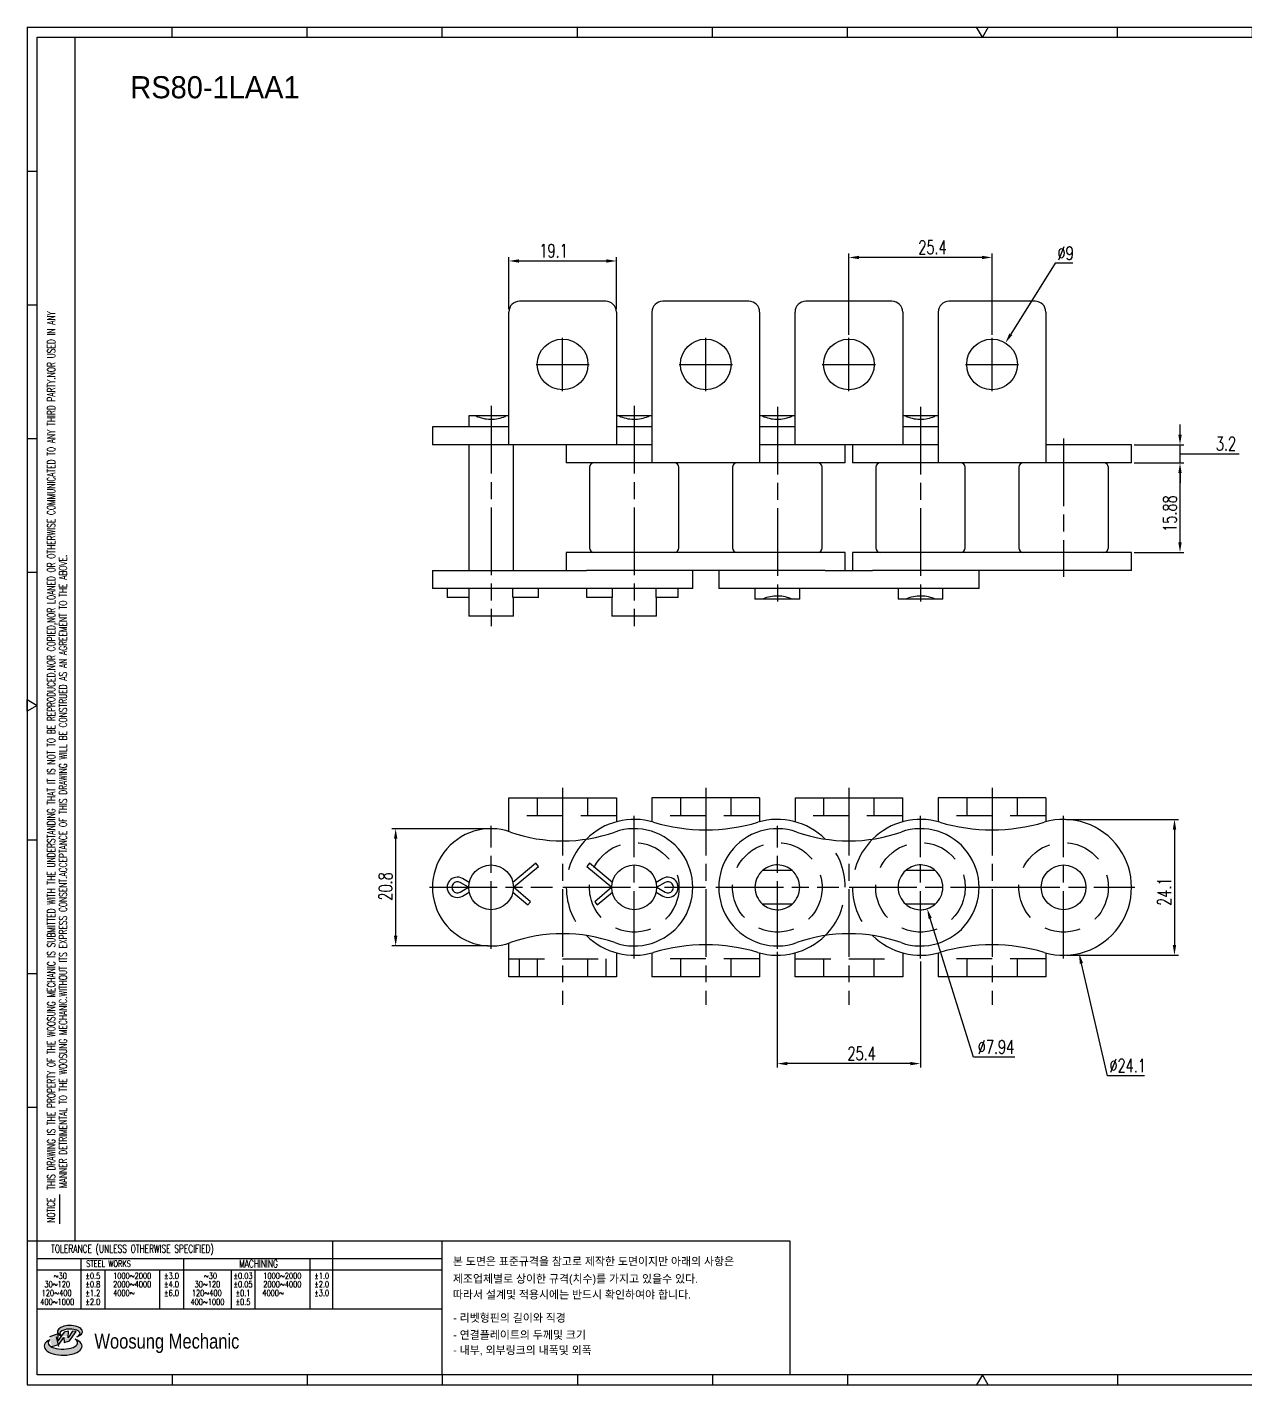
# Model space of a CAD drawing. Header units: millimetres. Extents: x 1499 to 1838, y 1925 to 2166.
# Drawn here: x 1499.1 to 1715.4, y 1924.8 to 2165.6 of the extents above; entities that cross this region are included whole.
import ezdxf
from ezdxf.enums import TextEntityAlignment as Align

# ---------------------------------------------------------------- set-up
doc = ezdxf.new("R2010")
doc.units = ezdxf.units.MM
doc.linetypes.add('AM_ISO08W050', pattern=[18, 12, -1.5, 3, -1.5])
doc.linetypes.add('HIDDEN', pattern=[9.525, 6.35, -3.175])
doc.layers.add('CL1', color=4, linetype='AM_ISO08W050', lineweight=25)
for name, color, linetype in [('HID-02', 1, 'HIDDEN'), ('S-DIM', 7, 'Continuous'), ('TITLE', 7, 'Continuous'), ('도면레이아웃', 7, 'Continuous')]:
    doc.layers.add(name, color=color, linetype=linetype)
doc.styles.add('HAN', font='ROMANS.shx', dxfattribs={"width": 0.7, "bigfont": 'whgtxt.shx'})
doc.styles.add('HKD_ST2', font='romans.shx', dxfattribs={"width": 0.7, "height": 4, "bigfont": '@extfont2.shx'})
doc.styles.add('HSG', font='SIMPLEX.shx', dxfattribs={"width": 0.7, "bigfont": 'HSG.shx'})
doc.styles.add('MtXpl_', font='Gulim.ttf')
doc.styles.add('SLDTEXTSTYLE4', font='arial.ttf', dxfattribs={"width": 0.8})
doc.styles.get("Standard").update_dxf_attribs({"font": 'arial.ttf'})
doc.dimstyles.new('APP1.0', dxfattribs={"dimtxt": 2.4, "dimasz": 1.8, "dimexe": 0.7, "dimexo": 0.5, "dimgap": 0.6, "dimtad": 1, "dimtoh": 1, "dimrnd": 0.01, "dimzin": 9, "dimdsep": 46, "dimtxsty": 'HSG', "dimcen": 0, "dimclrd": 1, "dimclre": 1, "dimclrt": 256, "dimazin": 2, "dimtp": 1, "dimtm": 1, "dimtfac": 0.5, "dimtofl": 0, "dimtmove": 0, "dimatfit": 3, "dimfxl": 0, "dimtvp": 1, "dimtolj": 2, "dimlwd": -1, "dimlwe": -1, "dimarcsym": 0})

# ---------------------------------------------------------------- blocks, each defined once
blk = doc.blocks.new('REFGZDFG')
at = {"layer": '도면레이아웃'}
h = blk.add_hatch(color=10, dxfattribs=at)
h.paths.add_polyline_path([(-2.958, 54.547), (-2.947, 54.321), (-2.705, 54.394), (-2.41, 54.81), (-2.567, 54.836), (-2.76, 54.536), (-2.746, 54.828), (-2.954, 54.792), (-3.228, 54.401), (-3.224, 54.712), (-3.603, 54.58), (-3.509, 54.142), (-3.18, 54.233)])
edge = h.paths.add_edge_path()
edge.add_ellipse((-2.688, 54.809), major_axis=(-0.568, 0), ratio=0.487785, start_angle=122.36065, end_angle=403.39574)
edge.add_line((-3.1, 54.619), (-3.092, 54.637))
edge.add_ellipse((-2.685, 54.726), major_axis=(-0.454, 0), ratio=0.444396, start_angle=131.58977, end_angle=386.19408, ccw=False)
edge = h.paths.add_edge_path()
edge.add_ellipse((-2.992, 54.158), major_axis=(-0.851, 0), ratio=0.480113, start_angle=314.67633, end_angle=590.85213)
edge.add_ellipse((-3.004, 54.312), major_axis=(-0.666, 0), ratio=0.43311, start_angle=331.7024, end_angle=574.42495, ccw=False)
at = {"color": 140}
for p, q in [((-4.614, 113.51), (81.404, 113.51)), ((-4.614, 113.51), (-4.614, 52.416)), ((56.632, 113.054), (56.632, 111.501)), ((62.43, 113.054), (62.43, 111.501)), ((69.046, 113.054), (69.046, 111.501)), ((81.404, 113.51), (81.404, 52.416)), ((80.948, 111.501), (56.632, 111.501)), ((56.632, 111.501), (80.948, 111.501)), ((80.948, 111.501), (80.948, 100.888)), ((68.846, 63.974), (68.846, 65.02)), ((68.846, 65.02), (74.432, 65.02)), ((74.432, 65.02), (74.432, 63.974)), ((75.222, 63.974), (75.222, 65.02)), ((75.222, 65.02), (80.808, 65.02)), ((80.808, 65.02), (80.808, 63.974)), ((68.724, 58.21), (68.724, 63.547)), ((80.948, 63.547), (68.724, 63.547)), ((74.432, 63.974), (68.846, 63.974)), ((74.618, 63.547), (74.618, 61.768)), ((80.808, 63.974), (75.222, 63.974)), ((76.99, 63.547), (76.99, 61.768)), ((80.948, 58.21), (80.948, 63.547)), ((80.948, 61.768), (68.724, 61.768)), ((80.948, 59.989), (68.724, 59.989)), ((68.724, 58.21), (68.724, 52.872)), ((80.948, 58.21), (68.724, 58.21)), ((80.948, 52.872), (80.948, 58.21)), ((80.948, 56.43), (68.724, 56.43)), ((80.948, 54.651), (68.724, 54.651)), ((71.393, 52.872), (71.393, 54.651)), ((74.062, 52.872), (74.062, 54.651)), ((76.731, 52.872), (76.731, 54.651)), ((68.724, 52.872), (80.948, 52.872)), ((-4.614, 52.416), (81.404, 52.416))]:
    blk.add_line(p, q, dxfattribs=at)
at = {"color": 2}
for p, q in [((-2.45, 58.89), (-2.45, 113.054)), ((-4.158, 58.89), (14.079, 58.89)), ((9.14, 58.89), (9.14, 55.84)), ((14.079, 52.872), (14.079, 58.89)), ((-4.158, 58.099), (14.079, 58.099)), ((-2.192, 58.099), (-2.192, 55.84)), ((2.422, 58.113), (2.422, 55.84)), ((8.11, 58.099), (8.11, 55.84)), ((-4.158, 57.59), (14.079, 57.59)), ((-1.119, 57.59), (-1.119, 55.84)), ((1.349, 57.59), (1.349, 55.84)), ((4.569, 57.59), (4.569, 55.84)), ((5.642, 57.604), (5.642, 55.84)), ((-4.158, 55.84), (14.079, 55.84))]:
    blk.add_line(p, q, dxfattribs=at)
for p, q in [((14.079, 113.054), (14.079, 113.51)), ((20.158, 113.054), (20.158, 113.51)), ((26.237, 113.054), (26.237, 113.51)), ((32.316, 113.054), (32.316, 113.51)), ((44.474, 113.054), (44.474, 113.51)), ((50.553, 113.054), (50.553, 113.51)), ((56.632, 113.054), (56.632, 113.51)), ((62.711, 113.054), (62.711, 113.51)), ((68.79, 113.054), (68.79, 113.51)), ((74.869, 113.054), (74.869, 113.51)), ((-4.614, 107.036), (-4.158, 107.036)), ((80.948, 107.036), (81.404, 107.036)), ((-4.614, 101.018), (-4.158, 101.018)), ((80.948, 101.018), (81.404, 101.018)), ((-4.614, 95), (-4.158, 95)), ((80.948, 95), (81.404, 95)), ((-4.614, 88.981), (-4.158, 88.981)), ((80.948, 88.981), (81.404, 88.981)), ((-4.614, 76.945), (-4.158, 76.945)), ((80.948, 76.945), (81.404, 76.945)), ((-4.614, 70.927), (-4.158, 70.927)), ((80.948, 70.927), (81.404, 70.927)), ((-4.614, 64.908), (-4.158, 64.908)), ((80.948, 64.908), (81.404, 64.908)), ((-3.136, 59.666), (-3.136, 60.983)), ((-4.614, 58.89), (-4.158, 58.89)), ((80.948, 58.89), (81.404, 58.89)), ((1.921, 52.872), (1.921, 52.416)), ((8, 52.872), (8, 52.416)), ((14.079, 52.872), (14.079, 52.416)), ((20.158, 52.872), (20.158, 52.416)), ((26.237, 52.872), (26.237, 52.416)), ((32.316, 52.872), (32.316, 52.416)), ((62.711, 52.872), (62.711, 52.416)), ((68.79, 52.872), (68.79, 52.416)), ((74.869, 52.872), (74.869, 52.416))]:
    blk.add_line(p, q)
at = {"color": 140}
for points in [[(-4.158, 113.054), (80.948, 113.054), (80.948, 52.872), (-4.158, 52.872)], [(14.079, 58.89), (29.726, 58.89), (29.726, 52.872), (14.079, 52.872)]]:
    blk.add_lwpolyline(points, close=True, dxfattribs=at)
for points in [[(38.395, 113.054), (38.132, 113.51), (38.658, 113.51)], [(-4.158, 82.989), (-4.614, 82.726), (-4.614, 83.252)], [(80.948, 82.989), (81.404, 82.726), (81.404, 83.252)], [(38.395, 52.872), (38.132, 52.416), (38.658, 52.416)]]:
    blk.add_lwpolyline(points, close=True)
at = {"layer": '도면레이아웃'}
for p, q in [((-3.224, 54.712), (-3.603, 54.58)), ((-3.3, 54.58), (-3.207, 54.142)), ((-3.3, 54.58), (-3.3, 54.58)), ((-2.954, 54.792), (-3.228, 54.401)), ((-3.228, 54.401), (-3.224, 54.712)), ((-3.18, 54.233), (-2.958, 54.547)), ((-3.092, 54.637), (-3.1, 54.619)), ((-2.958, 54.547), (-2.947, 54.321)), ((-2.746, 54.828), (-2.954, 54.792)), ((-2.947, 54.321), (-2.705, 54.394)), ((-2.567, 54.836), (-2.76, 54.536)), ((-2.76, 54.536), (-2.746, 54.828)), ((-2.705, 54.394), (-2.41, 54.81)), ((-2.41, 54.81), (-2.567, 54.836)), ((-3.509, 54.142), (-3.18, 54.233))]:
    blk.add_line(p, q, dxfattribs=at)
for centre, major_axis, ratio, start_param, end_param in [((-2.688, 54.809), (-0.568, 0), 0.487785, 2.135596, 7.040584), ((-2.992, 54.158), (-0.851, 0), 0.480113, 5.492138, 10.312315), ((-3.004, 54.312), (-0.666, 0), 0.43311, 5.789299, 10.025607), ((-2.685, 54.726), (-0.454, 0), 0.444396, 2.296675, 6.740358)]:
    blk.add_ellipse(centre, major_axis=major_axis, ratio=ratio, start_param=start_param, end_param=end_param, dxfattribs=at)
for s, height, style, width, p in [('REVISION', 0.6231, 'HAN', 0.8, (58.077, 111.949)), ('-', 0.623, 'HAN', 0.8, (63.455, 111.949)), ('-', 0.623, 'HAN', 0.8, (69.94, 111.949)), ("Q'TY : ", 0.5094, 'HKD_ST2', 0.7, (69.284, 64.287)), ('1', 0.509, 'HKD_ST2', 0.7, (71.66, 64.311)), ('EA', 0.5094, 'HKD_ST2', 0.7, (73.277, 64.287)), ('WEIGHT : ', 0.5094, 'HKD_ST2', 0.7, (75.501, 64.323)), ('-', 0.623, 'HAN', 0.8, (69.468, 62.037)), ('-', 0.623, 'HAN', 0.8, (75.114, 62.037)), ('-', 0.623, 'HAN', 0.8, (77.618, 62.037)), ('-', 0.623, 'HAN', 0.8, (73.209, 58.664)), ('-', 0.623, 'HAN', 0.8, (70.583, 56.706)), ('-', 0.623, 'HAN', 0.8, (70.645, 54.872)), ('1:1', 0.5094, 'HKD_ST2', 0.7, (75.295, 53.121)), ('-', 0.509, 'HKD_ST2', 0.7, (77.07, 53.109))]:
    blk.add_text(s, height=height, dxfattribs=dict(style=style, width=width)).set_placement(p)
at = {"color": 6, "style": 'HKD_ST2', "width": 0.7}
for s, p in [(' THIS DRAWING IS THE PROPERTY OF THE WOOSUNG MECHANIC IS SUBMITTED WITH THE UNDERSTANDING THAT IT IS NOT TO BE REPRODUCED.NOR COPIED,NOR LOANED OR OTHERWISE COMMUNICATED TO ANY THIRD PARTY.NOR USED IN ANY', (-3.355, 61.029)), ('MANNER DETRIMENTAL TO THE WOOSUNG MECHANIC.WITHOUT ITS EXPRESS CONSENT.ACCEPTANCE OF THIS DRAWING WILL BE CONSTRUED AS AN AGREEMENT TO THE ABOVE.', (-2.82, 61.276))]:
    blk.add_text(s, height=0.350152, rotation=90, dxfattribs=at).set_placement(p)
at = {"style": 'HKD_ST2', "width": 0.7}
blk.add_text('-', height=0.509, dxfattribs=at).set_placement((79.754, 64.323), align=Align.RIGHT)
at = {"color": 254, "style": 'HKD_ST2', "width": 0.7}
for s, height, p in [('MATERIAL', 0.3918, (68.873, 63.399)), ("QT'Y", 0.3918, (74.766, 63.399)), ('PART NAME', 0.3918, (68.873, 61.608)), ('ASSEMBLED PART No.', 0.39184, (68.873, 59.84)), ('ASSEMBLED UNIT', 0.39184, (68.89, 58.014)), ('MACHINE  NAME', 0.39184, (68.935, 56.282)), ('DESIGNED', 0.3918, (68.873, 54.503)), ('CHECK', 0.3918, (71.541, 54.503)), ('SCALE', 0.3918, (74.337, 54.521)), ('DRAWING DATE', 0.39184, (77.026, 54.509))]:
    blk.add_text(s, height=height, dxfattribs=at).set_placement(p, align=Align.TOP_LEFT)
at = {"style": 'HKD_ST2', "width": 0.7}
blk.add_text('NOTICE', height=0.3502, rotation=90, dxfattribs=at).set_placement((-3.367, 59.71))
blk.add_text('TOLERANCE (UNLESS OTHERWISE SPECIFIED)', height=0.35015, dxfattribs=at).set_placement((0.126, 58.538), align=Align.MIDDLE_CENTER)
at = {"color": 4, "style": 'HKD_ST2', "width": 0.7}
for s, height, p in [('MACHINING', 0.3502, (5.803, 57.867)), ('%%P0.5', 0.2801, (-1.656, 57.322)), ('STEEL WORKS', 0.28012, (-0.948, 57.865)), ('%%P3.0', 0.2801, (1.886, 57.322)), ('%%P0.03', 0.2801, (5.105, 57.322)), ('%%P1.0', 0.2801, (8.647, 57.322)), ('%%P0.8', 0.2801, (-1.656, 56.945)), ('%%P4.0', 0.2801, (1.886, 56.945)), ('%%P0.05', 0.2801, (5.105, 56.945)), ('%%P2.0', 0.2801, (8.647, 56.945)), ('%%P1.2', 0.2801, (-1.656, 56.551)), ('%%P2.0', 0.2801, (-1.656, 56.149)), ('%%P6.0', 0.2801, (1.886, 56.551)), ('%%P0.1', 0.2801, (5.105, 56.551)), ('%%P0.5', 0.2801, (5.105, 56.149)), ('%%P3.0', 0.2801, (8.647, 56.551))]:
    blk.add_text(s, height=height, dxfattribs=at).set_placement(p, align=Align.MIDDLE)
at = {"color": 140, "style": 'MtXpl_'}
for s, p in [('본 도면은 표준규격을 참고로 제작한 도면이지만 아래의 사항은', (14.554, 57.794)), ('제조업체별로 상이한 규격(치수)를 가지고 있을수 있다.', (14.554, 57.01)), ('따라서 설계및 적용시에는 반드시 확인하여야 합니다.', (14.554, 56.297)), ('- 리벳형핀의 길이와 직경', (14.574, 55.252)), ('- 연결플레이트의 두께및 크기', (14.574, 54.485)), ('- 내부, 외부링크의 내폭및 외폭', (14.574, 53.798))]:
    blk.add_text(s, height=0.36, dxfattribs=at).set_placement(p)
at = {"color": 4, "style": 'HKD_ST2', "width": 0.7}
for s, height, p in [('%%12630', 0.2801, (-3.124, 57.322)), ('1000%%1262000', 0.28012, (0.115, 57.322)), ('%%12630', 0.2801, (3.637, 57.322)), ('1000%%1262000', 0.28012, (6.876, 57.322)), ('30%%126120', 0.2801, (-3.259, 56.945)), ('2000%%1264000', 0.28012, (0.115, 56.945)), ('30%%126120', 0.2801, (3.502, 56.945)), ('2000%%1264000', 0.28012, (6.876, 56.945)), ('400%%1261000', 0.28012, (-3.259, 56.149)), ('120%%126400', 0.28012, (-3.287, 56.551)), ('4000%%126', 0.2801, (-0.256, 56.551)), ('400%%1261000', 0.28012, (3.502, 56.149)), ('120%%126400', 0.28012, (3.474, 56.551)), ('4000%%126', 0.2801, (6.462, 56.551))]:
    blk.add_text(s, height=height, dxfattribs=at).set_placement(p, align=Align.MIDDLE_CENTER)
at = {"color": 1, "style": 'SLDTEXTSTYLE4', "width": 0.8}
blk.add_text('Woosung Mechanic', height=0.66493, dxfattribs=at).set_placement((-1.585, 54.047))
at = {"layer": 'TITLE', "width": 0.8}
blk.add_text('Kg', height=0.4067, dxfattribs=at).set_placement((79.963, 64.323))
blk = doc.blocks.new('*D4')
at = {"layer": 'Defpoints', "color": 0, "transparency": 16777216}
for p in [(1695.07, 2088.28), (1703.68, 2088.28), (1695.07, 2072.4)]:
    blk.add_point(p, dxfattribs=at)
at = {"layer": 'S-DIM', "color": 1, "transparency": 16777216}
for p, q in [((1695.57, 2088.28), (1704.38, 2088.28)), ((1703.68, 2074.2), (1703.68, 2086.48)), ((1695.57, 2072.4), (1704.38, 2072.4))]:
    blk.add_line(p, q, dxfattribs=at)
for points in [[(1703.38, 2086.48), (1703.98, 2086.48), (1703.68, 2088.28)], [(1703.38, 2074.2), (1703.98, 2074.2), (1703.68, 2072.4)]]:
    blk.add_solid(points, dxfattribs=at)
at = {"layer": 'S-DIM', "transparency": 16777216, "insert": (1701.88, 2079.28), "char_height": 2.4, "attachment_point": 5, "rotation": 90, "style": 'HSG'}
blk.add_mtext('\\A2;15.88', dxfattribs=at)
blk = doc.blocks.new('*D5')
at = {"layer": 'Defpoints', "color": 0, "transparency": 16777216}
for p in [(1695.07, 2091.48), (1703.68, 2091.48), (1695.07, 2088.28)]:
    blk.add_point(p, dxfattribs=at)
at = {"layer": 'S-DIM', "color": 1, "transparency": 16777216}
for p, q in [((1703.68, 2093.28), (1703.68, 2095.08)), ((1695.57, 2091.48), (1704.38, 2091.48)), ((1703.68, 2088.28), (1703.68, 2091.48)), ((1695.57, 2088.28), (1704.38, 2088.28)), ((1703.68, 2089.88), (1709.48, 2089.88)), ((1709.48, 2089.88), (1714.2, 2089.88)), ((1703.68, 2086.48), (1703.68, 2084.68))]:
    blk.add_line(p, q, dxfattribs=at)
for points in [[(1703.38, 2093.28), (1703.98, 2093.28), (1703.68, 2091.48)], [(1703.38, 2086.48), (1703.98, 2086.48), (1703.68, 2088.28)]]:
    blk.add_solid(points, dxfattribs=at)
at = {"layer": 'S-DIM', "transparency": 16777216, "insert": (1711.84, 2091.68), "char_height": 2.4, "attachment_point": 5, "style": 'HSG'}
blk.add_mtext('\\A2;3.2', dxfattribs=at)
blk = doc.blocks.new('*D6')
at = {"layer": 'Defpoints', "color": 0, "transparency": 16777216}
for p in [(1672.7, 2109.56), (1667.94, 2101.93)]:
    blk.add_point(p, dxfattribs=at)
at = {"layer": 'S-DIM', "color": 1, "transparency": 16777216}
for p, q in [((1681.5, 2123.67), (1673.66, 2111.09)), ((1684.66, 2123.67), (1681.5, 2123.67))]:
    blk.add_line(p, q, dxfattribs=at)
blk.add_solid([(1673.4, 2111.25), (1673.91, 2110.93), (1672.7, 2109.56)], dxfattribs=at)
at = {"layer": 'S-DIM', "transparency": 16777216, "insert": (1683.38, 2125.47), "char_height": 2.4, "attachment_point": 5, "style": 'HSG'}
blk.add_mtext('\\A2;∅9', dxfattribs=at)
blk = doc.blocks.new('*D7')
at = {"layer": 'Defpoints', "color": 0, "transparency": 16777216}
for p in [(1644.92, 2124.71), (1644.92, 2110.47), (1670.32, 2110.47)]:
    blk.add_point(p, dxfattribs=at)
at = {"layer": 'S-DIM', "color": 1, "transparency": 16777216}
for p, q in [((1644.92, 2110.97), (1644.92, 2125.41)), ((1668.52, 2124.71), (1646.72, 2124.71)), ((1670.32, 2110.97), (1670.32, 2125.41))]:
    blk.add_line(p, q, dxfattribs=at)
for points in [[(1646.72, 2125.01), (1646.72, 2124.41), (1644.92, 2124.71)], [(1668.52, 2125.01), (1668.52, 2124.41), (1670.32, 2124.71)]]:
    blk.add_solid(points, dxfattribs=at)
at = {"layer": 'S-DIM', "transparency": 16777216, "insert": (1659.76, 2126.51), "char_height": 2.4, "attachment_point": 5, "style": 'HSG'}
blk.add_mtext('\\A2;25.4', dxfattribs=at)
blk = doc.blocks.new('*D8')
at = {"layer": 'Defpoints', "color": 0, "transparency": 16777216}
for p in [(1603.67, 2124.09), (1584.57, 2115.03), (1603.67, 2115.03)]:
    blk.add_point(p, dxfattribs=at)
at = {"layer": 'S-DIM', "color": 1, "transparency": 16777216}
for p, q in [((1584.57, 2115.53), (1584.57, 2124.79)), ((1586.37, 2124.09), (1601.87, 2124.09)), ((1603.67, 2115.53), (1603.67, 2124.79))]:
    blk.add_line(p, q, dxfattribs=at)
for points in [[(1586.37, 2124.39), (1586.37, 2123.79), (1584.57, 2124.09)], [(1601.87, 2124.39), (1601.87, 2123.79), (1603.67, 2124.09)]]:
    blk.add_solid(points, dxfattribs=at)
at = {"layer": 'S-DIM', "transparency": 16777216, "insert": (1592.51, 2125.89), "char_height": 2.4, "attachment_point": 5, "style": 'HSG'}
blk.add_mtext('\\A2;19.1', dxfattribs=at)
blk = doc.blocks.new('*D14')
at = {"layer": 'Defpoints', "color": 0, "transparency": 16777216}
for p in [(1656.43, 2016.78), (1658.81, 2009.21)]:
    blk.add_point(p, dxfattribs=at)
at = {"layer": 'S-DIM', "color": 1, "transparency": 16777216}
for p, q in [((1667.06, 1982.89), (1659.35, 2007.49)), ((1674.38, 1982.89), (1667.06, 1982.89))]:
    blk.add_line(p, q, dxfattribs=at)
blk.add_arc((1657.62, 2013), 3.97, 277.3057, 304.1935, dxfattribs=at)
blk.add_solid([(1659.63, 2007.58), (1659.06, 2007.4), (1658.81, 2009.21)], dxfattribs=at)
at = {"layer": 'S-DIM', "transparency": 16777216, "insert": (1671.02, 1984.69), "char_height": 2.4, "attachment_point": 5, "style": 'HSG'}
blk.add_mtext('\\A2;∅7.94', dxfattribs=at)
blk = doc.blocks.new('*D15')
at = {"layer": 'Defpoints', "color": 0, "transparency": 16777216}
for p in [(1680.28, 2024.73), (1685.77, 2001.26)]:
    blk.add_point(p, dxfattribs=at)
at = {"layer": 'S-DIM', "color": 1, "transparency": 16777216}
for p, q in [((1690.84, 1979.59), (1686.18, 1999.51)), ((1697.36, 1979.59), (1690.84, 1979.59))]:
    blk.add_line(p, q, dxfattribs=at)
blk.add_solid([(1686.47, 1999.58), (1685.89, 1999.44), (1685.77, 2001.26)], dxfattribs=at)
at = {"layer": 'S-DIM', "transparency": 16777216, "insert": (1694.4, 1981.39), "char_height": 2.4, "attachment_point": 5, "style": 'HSG'}
blk.add_mtext('\\A2;∅24.1', dxfattribs=at)
blk = doc.blocks.new('*D16')
at = {"layer": 'Defpoints', "color": 0, "transparency": 16777216}
for p in [(1683.02, 2025.05), (1683.02, 2000.95), (1702.7, 2000.95)]:
    blk.add_point(p, dxfattribs=at)
at = {"layer": 'S-DIM', "color": 1, "transparency": 16777216}
for p, q in [((1683.52, 2025.05), (1703.4, 2025.05)), ((1702.7, 2023.25), (1702.7, 2002.75)), ((1683.52, 2000.95), (1703.4, 2000.95))]:
    blk.add_line(p, q, dxfattribs=at)
for points in [[(1702.4, 2023.25), (1703, 2023.25), (1702.7, 2025.05)], [(1702.4, 2002.75), (1703, 2002.75), (1702.7, 2000.95)]]:
    blk.add_solid(points, dxfattribs=at)
at = {"layer": 'S-DIM', "transparency": 16777216, "insert": (1700.9, 2012.23), "char_height": 2.4, "attachment_point": 5, "rotation": 90, "style": 'HSG'}
blk.add_mtext('\\A2;24.1', dxfattribs=at)
blk = doc.blocks.new('*D17')
at = {"layer": 'Defpoints', "color": 0, "transparency": 16777216}
for p in [(1581.42, 2023.4), (1564.49, 2002.6), (1581.42, 2002.6)]:
    blk.add_point(p, dxfattribs=at)
at = {"layer": 'S-DIM', "color": 1, "transparency": 16777216}
for p, q in [((1580.92, 2023.4), (1563.79, 2023.4)), ((1564.49, 2021.6), (1564.49, 2004.4)), ((1580.92, 2002.6), (1563.79, 2002.6))]:
    blk.add_line(p, q, dxfattribs=at)
for points in [[(1564.19, 2021.6), (1564.79, 2021.6), (1564.49, 2023.4)], [(1564.19, 2004.4), (1564.79, 2004.4), (1564.49, 2002.6)]]:
    blk.add_solid(points, dxfattribs=at)
at = {"layer": 'S-DIM', "transparency": 16777216, "insert": (1562.69, 2013.16), "char_height": 2.4, "attachment_point": 5, "rotation": 90, "style": 'HSG'}
blk.add_mtext('\\A2;20.8', dxfattribs=at)
blk = doc.blocks.new('*D18')
at = {"layer": 'Defpoints', "color": 0, "transparency": 16777216}
for p in [(1632.22, 2002.08), (1657.62, 2000.34), (1632.22, 1981.73)]:
    blk.add_point(p, dxfattribs=at)
at = {"layer": 'S-DIM', "color": 1, "transparency": 16777216}
for p, q in [((1632.22, 2001.58), (1632.22, 1981.03)), ((1657.62, 1999.84), (1657.62, 1981.03)), ((1655.82, 1981.73), (1634.02, 1981.73))]:
    blk.add_line(p, q, dxfattribs=at)
for points in [[(1634.02, 1982.03), (1634.02, 1981.43), (1632.22, 1981.73)], [(1655.82, 1982.03), (1655.82, 1981.43), (1657.62, 1981.73)]]:
    blk.add_solid(points, dxfattribs=at)
at = {"layer": 'S-DIM', "transparency": 16777216, "insert": (1647.18, 1983.53), "char_height": 2.4, "attachment_point": 5, "style": 'HSG'}
blk.add_mtext('\\A2;25.4', dxfattribs=at)

msp = doc.modelspace()

# ---------------------------------------------------------------- linework, layer by layer
for p, q in [((1524.849, 2163.761), (1524.849, 2165.558)), ((1548.809, 2163.761), (1548.809, 2165.558)), ((1601.762, 2116.944), (1586.482, 2116.944)), ((1627.162, 2116.944), (1611.882, 2116.944)), ((1652.562, 2116.944), (1637.282, 2116.944)), ((1677.962, 2116.944), (1662.682, 2116.944)), ((1584.572, 2091.484), (1584.572, 2115.034)), ((1603.672, 2115.034), (1603.672, 2091.484)), ((1609.972, 2115.034), (1609.972, 2088.284)), ((1629.072, 2115.034), (1629.072, 2088.284)), ((1635.372, 2091.484), (1635.372, 2115.034)), ((1654.472, 2115.034), (1654.472, 2091.484)), ((1660.772, 2115.034), (1660.772, 2088.284)), ((1679.872, 2115.034), (1679.872, 2088.284)), ((1577.452, 2096.594), (1577.452, 2094.684)), ((1584.572, 2096.594), (1577.452, 2096.594)), ((1578.797, 2096.594), (1579.066, 2096.469)), ((1579.066, 2096.469), (1579.353, 2096.357)), ((1579.353, 2096.357), (1579.657, 2096.26)), ((1579.657, 2096.26), (1579.973, 2096.179)), ((1579.973, 2096.179), (1580.301, 2096.114)), ((1580.301, 2096.114), (1580.637, 2096.066)), ((1580.637, 2096.066), (1580.979, 2096.035)), ((1580.979, 2096.035), (1581.325, 2096.022)), ((1581.325, 2096.022), (1581.671, 2096.026)), ((1581.671, 2096.026), (1582.015, 2096.047)), ((1582.015, 2096.047), (1582.355, 2096.085)), ((1582.355, 2096.085), (1582.688, 2096.141)), ((1582.688, 2096.141), (1583.011, 2096.213)), ((1583.011, 2096.213), (1583.322, 2096.301)), ((1583.322, 2096.301), (1583.619, 2096.404)), ((1583.619, 2096.404), (1583.899, 2096.522)), ((1583.899, 2096.522), (1584.048, 2096.594)), ((1609.972, 2096.594), (1603.672, 2096.594)), ((1604.197, 2096.594), (1604.466, 2096.469)), ((1604.466, 2096.469), (1604.753, 2096.357)), ((1604.753, 2096.357), (1605.057, 2096.26)), ((1605.057, 2096.26), (1605.373, 2096.179)), ((1605.373, 2096.179), (1605.701, 2096.114)), ((1605.701, 2096.114), (1606.037, 2096.066)), ((1606.037, 2096.066), (1606.379, 2096.035)), ((1606.379, 2096.035), (1606.725, 2096.022)), ((1606.725, 2096.022), (1607.071, 2096.026)), ((1607.071, 2096.026), (1607.415, 2096.047)), ((1607.415, 2096.047), (1607.755, 2096.085)), ((1607.755, 2096.085), (1608.088, 2096.141)), ((1608.088, 2096.141), (1608.411, 2096.213)), ((1608.411, 2096.213), (1608.722, 2096.301)), ((1608.722, 2096.301), (1609.019, 2096.404)), ((1609.019, 2096.404), (1609.299, 2096.522)), ((1609.299, 2096.522), (1609.448, 2096.594)), ((1635.372, 2096.594), (1629.072, 2096.594)), ((1629.597, 2096.594), (1629.866, 2096.469)), ((1629.866, 2096.469), (1630.153, 2096.357)), ((1630.153, 2096.357), (1630.457, 2096.26)), ((1630.457, 2096.26), (1630.773, 2096.179)), ((1630.773, 2096.179), (1631.101, 2096.114)), ((1631.101, 2096.114), (1631.437, 2096.066)), ((1631.437, 2096.066), (1631.779, 2096.035)), ((1631.779, 2096.035), (1632.125, 2096.022)), ((1632.125, 2096.022), (1632.471, 2096.026)), ((1632.471, 2096.026), (1632.815, 2096.047)), ((1632.815, 2096.047), (1633.155, 2096.085)), ((1633.155, 2096.085), (1633.488, 2096.141)), ((1633.488, 2096.141), (1633.811, 2096.213)), ((1633.811, 2096.213), (1634.122, 2096.301)), ((1634.122, 2096.301), (1634.419, 2096.404)), ((1634.419, 2096.404), (1634.699, 2096.522)), ((1634.699, 2096.522), (1634.848, 2096.594)), ((1660.772, 2096.594), (1654.472, 2096.594)), ((1654.997, 2096.594), (1655.266, 2096.469)), ((1655.266, 2096.469), (1655.553, 2096.357)), ((1655.553, 2096.357), (1655.857, 2096.26)), ((1655.857, 2096.26), (1656.173, 2096.179)), ((1656.173, 2096.179), (1656.501, 2096.114)), ((1656.501, 2096.114), (1656.837, 2096.066)), ((1656.837, 2096.066), (1657.179, 2096.035)), ((1657.179, 2096.035), (1657.525, 2096.022)), ((1657.525, 2096.022), (1657.871, 2096.026)), ((1657.871, 2096.026), (1658.215, 2096.047)), ((1658.215, 2096.047), (1658.555, 2096.085)), ((1658.555, 2096.085), (1658.888, 2096.141)), ((1658.888, 2096.141), (1659.211, 2096.213)), ((1659.211, 2096.213), (1659.522, 2096.301)), ((1659.522, 2096.301), (1659.819, 2096.404)), ((1659.819, 2096.404), (1660.099, 2096.522)), ((1660.099, 2096.522), (1660.248, 2096.594)), ((1584.572, 2094.684), (1571.022, 2094.684)), ((1571.022, 2094.684), (1571.022, 2091.484)), ((1609.972, 2094.684), (1603.672, 2094.684)), ((1635.372, 2094.684), (1629.072, 2094.684)), ((1660.772, 2094.684), (1654.472, 2094.684)), ((1603.672, 2091.484), (1571.022, 2091.484)), ((1577.452, 2091.484), (1577.452, 2069.204)), ((1585.392, 2069.204), (1585.392, 2091.484)), ((1594.772, 2091.484), (1594.772, 2088.284)), ((1609.972, 2091.484), (1603.672, 2091.484)), ((1635.372, 2091.484), (1629.072, 2091.484)), ((1654.472, 2091.484), (1635.372, 2091.484)), ((1644.272, 2088.284), (1644.272, 2091.484)), ((1645.572, 2091.484), (1645.572, 2088.284)), ((1660.772, 2091.484), (1654.472, 2091.484)), ((1695.072, 2091.484), (1679.872, 2091.484)), ((1695.072, 2088.284), (1695.072, 2091.484)), ((1644.272, 2088.284), (1594.772, 2088.284)), ((1695.072, 2088.284), (1645.572, 2088.284)), ((1598.882, 2087.49), (1598.882, 2073.198)), ((1614.762, 2073.198), (1614.762, 2087.49)), ((1624.282, 2087.49), (1624.282, 2073.198)), ((1640.162, 2073.198), (1640.162, 2087.49)), ((1649.682, 2087.49), (1649.682, 2073.198)), ((1665.562, 2073.198), (1665.562, 2087.49)), ((1675.082, 2087.49), (1675.082, 2073.198)), ((1690.962, 2073.198), (1690.962, 2087.49)), ((1594.772, 2072.404), (1594.772, 2069.204)), ((1644.272, 2072.404), (1594.772, 2072.404)), ((1644.272, 2069.204), (1644.272, 2072.404)), ((1645.572, 2072.404), (1645.572, 2069.204)), ((1695.072, 2072.404), (1645.572, 2072.404)), ((1695.072, 2069.204), (1695.072, 2072.404)), ((1571.022, 2069.204), (1598.333, 2069.204)), ((1571.022, 2069.204), (1571.022, 2066.004)), ((1640.712, 2069.204), (1598.333, 2069.204)), ((1617.222, 2066.004), (1617.222, 2069.204)), ((1621.822, 2069.204), (1621.822, 2066.004)), ((1640.712, 2069.204), (1649.133, 2069.204)), ((1695.072, 2069.204), (1649.133, 2069.204)), ((1668.022, 2066.004), (1668.022, 2069.204)), ((1617.222, 2066.004), (1571.022, 2066.004)), ((1573.633, 2066.004), (1573.633, 2064.404)), ((1577.546, 2064.404), (1573.633, 2064.404)), ((1577.452, 2064.404), (1577.452, 2061.094)), ((1577.546, 2064.404), (1577.546, 2066.004)), ((1585.299, 2064.404), (1585.299, 2066.004)), ((1589.823, 2064.404), (1585.299, 2064.404)), ((1585.392, 2061.094), (1585.392, 2064.404)), ((1589.823, 2064.404), (1589.823, 2066.004)), ((1598.422, 2064.404), (1598.422, 2066.004)), ((1602.946, 2064.404), (1598.422, 2064.404)), ((1602.852, 2064.404), (1602.852, 2061.094)), ((1602.946, 2064.404), (1602.946, 2066.004)), ((1610.699, 2064.404), (1610.699, 2066.004)), ((1614.612, 2064.404), (1610.699, 2064.404)), ((1610.792, 2061.094), (1610.792, 2064.404)), ((1614.612, 2064.404), (1614.612, 2066.004)), ((1668.022, 2066.004), (1621.822, 2066.004)), ((1628.252, 2066.004), (1628.252, 2064.094)), ((1636.192, 2064.094), (1628.252, 2064.094)), ((1629.746, 2064.167), (1629.597, 2064.094)), ((1630.026, 2064.284), (1629.746, 2064.167)), ((1630.323, 2064.388), (1630.026, 2064.284)), ((1630.634, 2064.476), (1630.323, 2064.388)), ((1630.957, 2064.548), (1630.634, 2064.476)), ((1631.29, 2064.603), (1630.957, 2064.548)), ((1631.629, 2064.641), (1631.29, 2064.603)), ((1631.974, 2064.663), (1631.629, 2064.641)), ((1632.32, 2064.666), (1631.974, 2064.663)), ((1632.666, 2064.653), (1632.32, 2064.666)), ((1633.008, 2064.622), (1632.666, 2064.653)), ((1633.344, 2064.574), (1633.008, 2064.622)), ((1633.672, 2064.509), (1633.344, 2064.574)), ((1633.988, 2064.428), (1633.672, 2064.509)), ((1634.291, 2064.331), (1633.988, 2064.428)), ((1634.579, 2064.22), (1634.291, 2064.331)), ((1634.848, 2064.094), (1634.579, 2064.22)), ((1636.192, 2064.094), (1636.192, 2066.004)), ((1653.652, 2066.004), (1653.652, 2064.094)), ((1661.592, 2064.094), (1653.652, 2064.094)), ((1655.146, 2064.167), (1654.997, 2064.094)), ((1655.426, 2064.284), (1655.146, 2064.167)), ((1655.723, 2064.388), (1655.426, 2064.284)), ((1656.034, 2064.476), (1655.723, 2064.388)), ((1656.357, 2064.548), (1656.034, 2064.476)), ((1656.69, 2064.603), (1656.357, 2064.548)), ((1657.029, 2064.641), (1656.69, 2064.603)), ((1657.374, 2064.663), (1657.029, 2064.641)), ((1657.72, 2064.666), (1657.374, 2064.663)), ((1658.066, 2064.653), (1657.72, 2064.666)), ((1658.408, 2064.622), (1658.066, 2064.653)), ((1658.744, 2064.574), (1658.408, 2064.622)), ((1659.072, 2064.509), (1658.744, 2064.574)), ((1659.388, 2064.428), (1659.072, 2064.509)), ((1659.691, 2064.331), (1659.388, 2064.428)), ((1659.979, 2064.22), (1659.691, 2064.331)), ((1660.248, 2064.094), (1659.979, 2064.22)), ((1661.592, 2064.094), (1661.592, 2066.004)), ((1585.392, 2061.094), (1577.452, 2061.094)), ((1610.792, 2061.094), (1602.852, 2061.094)), ((1584.572, 2022.908), (1584.572, 2028.897)), ((1584.572, 2028.897), (1603.672, 2028.897)), ((1603.672, 2028.897), (1603.672, 2024.628)), ((1609.972, 2028.897), (1609.972, 2024.628)), ((1629.072, 2028.897), (1609.972, 2028.897)), ((1629.072, 2028.897), (1629.072, 2024.628)), ((1635.372, 2028.897), (1635.372, 2024.628)), ((1635.372, 2028.897), (1654.472, 2028.897)), ((1654.472, 2024.628), (1654.472, 2028.897)), ((1660.772, 2028.897), (1660.772, 2024.628)), ((1679.872, 2028.897), (1660.772, 2028.897)), ((1679.872, 2028.897), (1679.872, 2024.628)), ((1589.362, 2017.263), (1585.299, 2013.854)), ((1585.392, 2012.997), (1589.823, 2016.714)), ((1589.823, 2016.714), (1589.362, 2017.263)), ((1598.883, 2017.263), (1598.422, 2016.714)), ((1598.422, 2016.714), (1602.852, 2012.997)), ((1602.946, 2013.854), (1598.883, 2017.263)), ((1634.848, 2015.974), (1629.597, 2015.974)), ((1660.248, 2015.974), (1654.997, 2015.974)), ((1577.429, 2012.997), (1575.931, 2013.861)), ((1577.546, 2013.854), (1576.332, 2014.555)), ((1611.913, 2014.555), (1610.699, 2013.854)), ((1612.314, 2013.861), (1610.816, 2012.997)), ((1575.931, 2012.132), (1577.429, 2012.997)), ((1576.332, 2011.438), (1577.546, 2012.139)), ((1585.299, 2012.139), (1587.968, 2009.9)), ((1588.429, 2010.449), (1585.392, 2012.997)), ((1602.852, 2012.997), (1599.816, 2010.449)), ((1600.277, 2009.9), (1602.946, 2012.139)), ((1610.699, 2012.139), (1611.913, 2011.438)), ((1610.816, 2012.997), (1612.314, 2012.132)), ((1587.968, 2009.9), (1588.429, 2010.449)), ((1599.816, 2010.449), (1600.277, 2009.9)), ((1634.848, 2010.019), (1629.597, 2010.019)), ((1660.248, 2010.019), (1654.997, 2010.019)), ((1584.572, 1997.097), (1584.572, 2003.085)), ((1603.672, 2001.366), (1603.672, 1997.097)), ((1609.972, 2001.366), (1609.972, 1997.097)), ((1629.072, 2001.366), (1629.072, 1997.097)), ((1635.372, 1997.097), (1635.372, 2001.366)), ((1654.472, 2001.366), (1654.472, 1997.097)), ((1660.772, 2001.366), (1660.772, 1997.097)), ((1679.872, 2001.366), (1679.872, 1997.097)), ((1603.672, 1997.097), (1584.572, 1997.097)), ((1629.072, 1997.097), (1609.972, 1997.097)), ((1654.472, 1997.097), (1635.372, 1997.097)), ((1679.872, 1997.097), (1660.772, 1997.097)), ((1692.572, 1926.553), (1692.572, 1924.756))]:
    msp.add_line(p, q)
for points in [[(1634.848, 2015.974), (1634.579, 2016.192), (1634.291, 2016.385), (1633.988, 2016.552), (1633.672, 2016.693), (1633.344, 2016.805), (1633.008, 2016.888), (1632.666, 2016.942), (1632.32, 2016.965), (1631.974, 2016.959), (1631.629, 2016.922), (1631.29, 2016.855), (1630.957, 2016.759), (1630.634, 2016.635), (1630.323, 2016.482), (1630.026, 2016.304), (1629.746, 2016.1), (1629.597, 2015.974)], [(1660.248, 2015.974), (1659.979, 2016.192), (1659.691, 2016.385), (1659.388, 2016.552), (1659.072, 2016.693), (1658.744, 2016.805), (1658.408, 2016.888), (1658.066, 2016.942), (1657.72, 2016.965), (1657.374, 2016.959), (1657.029, 2016.922), (1656.69, 2016.855), (1656.357, 2016.759), (1656.034, 2016.635), (1655.723, 2016.482), (1655.426, 2016.304), (1655.146, 2016.1), (1654.997, 2015.974)], [(1629.597, 2010.019), (1629.866, 2009.801), (1630.153, 2009.608), (1630.457, 2009.441), (1630.773, 2009.3), (1631.101, 2009.188), (1631.437, 2009.105), (1631.779, 2009.051), (1632.125, 2009.028), (1632.471, 2009.034), (1632.815, 2009.071), (1633.155, 2009.138), (1633.488, 2009.234), (1633.811, 2009.358), (1634.122, 2009.511), (1634.419, 2009.689), (1634.699, 2009.893), (1634.848, 2010.019)], [(1654.997, 2010.019), (1655.266, 2009.801), (1655.553, 2009.608), (1655.857, 2009.441), (1656.173, 2009.3), (1656.501, 2009.188), (1656.837, 2009.105), (1657.179, 2009.051), (1657.525, 2009.028), (1657.871, 2009.034), (1658.215, 2009.071), (1658.555, 2009.138), (1658.888, 2009.234), (1659.211, 2009.358), (1659.522, 2009.511), (1659.819, 2009.689), (1660.099, 2009.893), (1660.248, 2010.019)]]:
    msp.add_lwpolyline(points)
for centre, radius in [((1594.122, 2105.744), 4.5), ((1619.522, 2105.744), 4.5), ((1644.922, 2105.744), 4.5), ((1670.322, 2105.744), 4.5), ((1581.422, 2012.997), 3.97), ((1606.822, 2012.997), 3.97), ((1683.022, 2012.997), 3.97)]:
    msp.add_circle(centre, radius)
for centre, radius, start, end in [((1586.482, 2115.034), 1.91, 90, 180), ((1601.762, 2115.034), 1.91, 0, 90), ((1611.882, 2115.034), 1.91, 90, 180), ((1627.162, 2115.034), 1.91, 0, 90), ((1637.282, 2115.034), 1.91, 90, 180), ((1652.562, 2115.034), 1.91, 0, 90), ((1662.682, 2115.034), 1.91, 90, 180), ((1677.962, 2115.034), 1.91, 0, 90), ((1599.676, 2087.49), 0.794, 90, 180), ((1613.968, 2087.49), 0.794, 0, 90), ((1625.076, 2087.49), 0.794, 90, 180), ((1639.368, 2087.49), 0.794, 0, 90), ((1650.476, 2087.49), 0.794, 90, 180), ((1664.768, 2087.49), 0.794, 0, 90), ((1675.876, 2087.49), 0.794, 90, 180), ((1690.168, 2087.49), 0.794, 0, 90), ((1599.676, 2073.198), 0.794, 180, 270), ((1613.968, 2073.198), 0.794, 270, 0), ((1625.076, 2073.198), 0.794, 180, 270), ((1639.368, 2073.198), 0.794, 270, 0), ((1650.476, 2073.198), 0.794, 180, 270), ((1664.768, 2073.198), 0.794, 270, 0), ((1675.876, 2073.198), 0.794, 180, 270), ((1690.168, 2073.198), 0.794, 270, 0), ((1581.422, 2012.997), 10.4, 70.62527, 289.37473), ((1594.122, 2049.111), 27.882, 250.62527, 289.37473), ((1606.822, 2012.997), 12.05, 73.39939, 134.79007), ((1606.822, 2012.997), 10.4, 250.62527, 109.37473), ((1619.522, 2055.596), 32.402, 253.39939, 286.60061), ((1632.222, 2012.997), 10.4, 70.62527, 289.37473), ((1632.222, 2012.997), 12.05, 45.20993, 106.60061), ((1644.922, 2049.111), 27.882, 250.62527, 289.37473), ((1657.622, 2012.997), 12.05, 73.39939, 134.79007), ((1657.622, 2012.997), 10.4, 250.62527, 109.37473), ((1670.322, 2055.596), 32.402, 253.39939, 286.60061), ((1683.022, 2012.997), 12.05, 253.39939, 106.60061), ((1632.222, 2012.997), 3.97, 131.40962, 228.59038), ((1632.222, 2012.997), 3.97, 311.40962, 48.59038), ((1657.622, 2012.997), 3.97, 131.40962, 228.59038), ((1657.622, 2012.997), 3.97, 311.40962, 48.59038), ((1575.432, 2012.997), 1.799, 60, 300), ((1575.432, 2012.997), 0.998, 60, 300), ((1612.813, 2012.997), 1.799, 240, 120), ((1612.813, 2012.997), 0.998, 240, 120), ((1594.122, 1976.882), 27.882, 70.62527, 109.37473), ((1606.822, 2012.997), 12.05, 225.20993, 286.60061), ((1632.222, 2012.997), 12.05, 253.39939, 314.79007), ((1644.922, 1976.882), 27.882, 70.62527, 109.37473), ((1657.622, 2012.997), 12.05, 225.20993, 286.60061), ((1619.522, 1970.397), 32.402, 73.39939, 106.60061), ((1670.322, 1970.397), 32.402, 73.39939, 106.60061)]:
    msp.add_arc(centre, radius, start, end)
at = {"layer": 'CL1'}
for p, q in [((1594.122, 2101.019), (1594.122, 2110.469)), ((1619.522, 2101.019), (1619.522, 2110.469)), ((1644.922, 2101.019), (1644.922, 2110.469)), ((1670.322, 2101.019), (1670.322, 2110.469)), ((1589.397, 2105.744), (1598.847, 2105.744)), ((1614.797, 2105.744), (1624.247, 2105.744)), ((1640.197, 2105.744), (1649.647, 2105.744)), ((1665.597, 2105.744), (1675.047, 2105.744)), ((1581.422, 2098.369), (1581.422, 2059.319)), ((1606.822, 2098.369), (1606.822, 2059.319)), ((1632.222, 2098.219), (1632.222, 2062.469)), ((1657.622, 2098.219), (1657.622, 2062.469)), ((1683.022, 2092.598), (1683.022, 2068.09)), ((1594.122, 2030.647), (1594.122, 1992.147)), ((1619.522, 2030.647), (1619.522, 1992.147)), ((1644.922, 2030.647), (1644.922, 1992.147)), ((1670.322, 2030.647), (1670.322, 1992.147)), ((1606.822, 2000.344), (1606.822, 2025.649)), ((1657.622, 2000.344), (1657.622, 2025.649)), ((1683.022, 2000.344), (1683.022, 2025.649)), ((1581.422, 2002.077), (1581.422, 2023.917)), ((1632.222, 2002.077), (1632.222, 2023.917)), ((1570.502, 2012.997), (1592.342, 2012.997)), ((1594.17, 2012.997), (1619.475, 2012.997)), ((1621.302, 2012.997), (1643.142, 2012.997)), ((1644.97, 2012.997), (1670.275, 2012.997)), ((1670.37, 2012.997), (1695.675, 2012.997))]:
    msp.add_line(p, q, dxfattribs=at)
at = {"layer": 'HID-02'}
for p, q in [((1589.622, 2028.897), (1589.622, 2025.697)), ((1598.622, 2025.697), (1598.622, 2028.897)), ((1615.022, 2028.897), (1615.022, 2025.697)), ((1624.022, 2025.697), (1624.022, 2028.897)), ((1640.422, 2028.897), (1640.422, 2025.697)), ((1649.422, 2025.697), (1649.422, 2028.897)), ((1665.822, 2028.897), (1665.822, 2025.697)), ((1674.822, 2025.697), (1674.822, 2028.897)), ((1603.672, 2025.697), (1584.572, 2025.697)), ((1629.072, 2025.697), (1609.972, 2025.697)), ((1654.472, 2025.697), (1635.372, 2025.697)), ((1679.872, 2025.697), (1660.772, 2025.697)), ((1584.572, 2000.297), (1603.672, 2000.297)), ((1586.482, 1997.097), (1586.482, 2000.297)), ((1589.622, 2000.297), (1589.622, 1997.097)), ((1598.622, 1997.097), (1598.622, 2000.297)), ((1601.762, 2000.297), (1601.762, 1997.097)), ((1629.072, 2000.297), (1609.972, 2000.297)), ((1615.022, 2000.297), (1615.022, 1997.097)), ((1624.022, 1997.097), (1624.022, 2000.297)), ((1635.372, 2000.297), (1654.472, 2000.297)), ((1640.422, 2000.297), (1640.422, 1997.097)), ((1649.422, 1997.097), (1649.422, 2000.297)), ((1679.872, 2000.297), (1660.772, 2000.297)), ((1665.822, 2000.297), (1665.822, 1997.097)), ((1674.822, 1997.097), (1674.822, 2000.297))]:
    msp.add_line(p, q, dxfattribs=at)
for centre in [(1606.822, 2012.997), (1632.222, 2012.997), (1657.622, 2012.997), (1683.022, 2012.997)]:
    msp.add_circle(centre, 7.94, dxfattribs=at)
for centre, start, end in [((1606.822, 2012.997), 134.79007, 225.20993), ((1632.222, 2012.997), 314.79007, 45.20993), ((1657.622, 2012.997), 134.79007, 225.20993)]:
    msp.add_arc(centre, 12.05, start, end, dxfattribs=at)

# ---------------------------------------------------------------- block references
at = {"xscale": 3.94149888, "yscale": 3.94149888, "zscale": 3.94149888}
msp.add_blockref('REFGZDFG', (1517.278, 1718.158), dxfattribs=at)

# ---------------------------------------------------------------- texts
at = {"color": 254, "style": 'MtXpl_'}
msp.add_text('RS80-1LAA1', height=3.9333, dxfattribs=at).set_placement((1517.41, 2152.934))

# ---------------------------------------------------------------- dimensions: what is measured, and where the dimension line sits
at = {"layer": 'S-DIM'}
for base, p1, p2, picture, middle in [((1603.672, 2124.089), (1584.572, 2115.034), (1603.672, 2115.034), '*D8', (1592.507, 2124.089)), ((1644.922, 2124.711), (1670.322, 2110.469), (1644.922, 2110.469), '*D7', (1659.76, 2124.711)), ((1632.222, 1981.726), (1657.622, 2000.344), (1632.222, 2002.077), '*D18', (1647.183, 1981.726))]:
    dim = msp.add_linear_dim(base=base, p1=p1, p2=p2, dimstyle='APP1.0', dxfattribs=at)
    dim.commit()
    dim.dimension.update_dxf_attribs({"geometry": picture, "text_midpoint": middle, "dimtype": 160})
for p1, p2, picture, middle in [((1667.942, 2101.925), (1672.703, 2109.563), '*D6', (1683.377, 2123.669)), ((1680.276, 2024.729), (1685.769, 2001.264), '*D15', (1694.404, 1979.586)), ((1656.435, 2016.785), (1658.81, 2009.208), '*D14', (1671.021, 1982.894))]:
    dim = msp.add_diameter_dim_2p(p1=p1, p2=p2, dimstyle='APP1.0', dxfattribs=at)
    dim.commit()
    dim.dimension.update_dxf_attribs({"geometry": picture, "text_midpoint": middle, "dimtype": 163})
dim = msp.add_linear_dim(base=(1703.682, 2091.484), p1=(1695.072, 2088.284), p2=(1695.072, 2091.484), angle=90, dimstyle='APP1.0', override={"dimtmove": 1}, dxfattribs=at)
dim.commit()
dim.dimension.update_dxf_attribs({"geometry": '*D5', "text_midpoint": (1710.082, 2091.684)})
for base, p1, p2, picture, middle in [((1703.682, 2088.284), (1695.072, 2072.404), (1695.072, 2088.284), '*D4', (1703.682, 2079.279)), ((1564.491, 2002.597), (1581.422, 2023.397), (1581.422, 2002.597), '*D17', (1564.491, 2013.16)), ((1702.696, 2000.947), (1683.022, 2025.047), (1683.022, 2000.947), '*D16', (1702.696, 2012.23))]:
    dim = msp.add_linear_dim(base=base, p1=p1, p2=p2, angle=90, dimstyle='APP1.0', dxfattribs=at)
    dim.commit()
    dim.dimension.update_dxf_attribs({"geometry": picture, "text_midpoint": middle, "dimtype": 160})

doc.saveas('drawing.dxf')
